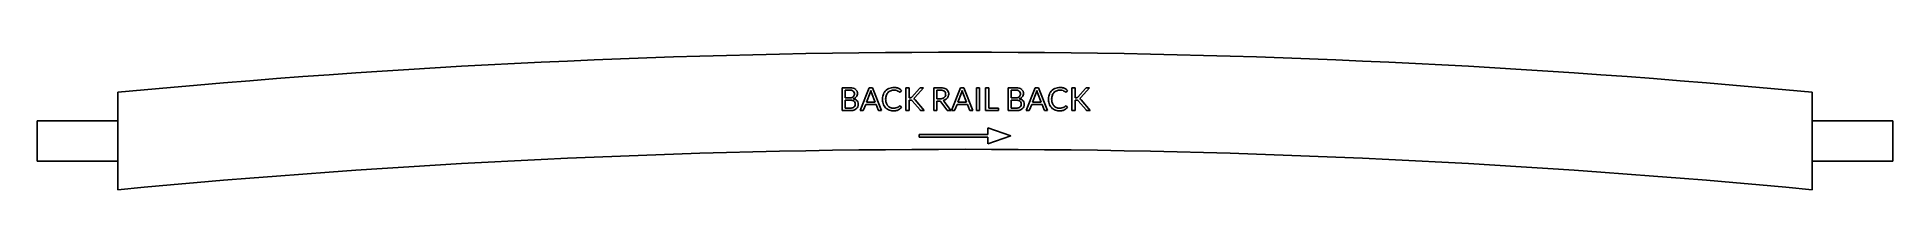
# Model space of a CAD drawing. Header units: millimetres. Extents: x 0 to 460, y 0 to 34.
import ezdxf

# ---------------------------------------------------------------- set-up
doc = ezdxf.new("R2010")
doc.units = ezdxf.units.MM
for name, color, linetype in [('LABEL', 7, 'Continuous'), ('OUTLINE', 7, 'Continuous'), ('POCKET_D7_5', 7, 'Continuous')]:
    doc.layers.add(name, color=color, linetype=linetype)

msp = doc.modelspace()

# ---------------------------------------------------------------- linework, layer by layer
at = {"layer": 'LABEL'}
for p, q in [((199.55, 19.56), (199.55, 25.23)), ((199.55, 25.23), (201.35, 25.23)), ((201.35, 24.63), (200.31, 24.63)), ((200.31, 24.63), (200.31, 22.69)), ((204.02, 19.56), (206.28, 25.23)), ((206.5, 23.97), (205.61, 21.67)), ((206.28, 25.23), (207.06, 25.23)), ((206.67, 24.51), (206.5, 23.97)), ((206.84, 23.97), (206.67, 24.51)), ((207.73, 21.67), (206.84, 23.97)), ((207.06, 25.23), (209.33, 19.56)), ((214.27, 24.57), (214.02, 24.22)), ((215.37, 19.56), (215.37, 25.23)), ((215.37, 25.23), (216.14, 25.23)), ((216.14, 25.23), (216.14, 22.75)), ((216.83, 22.91), (218.72, 25.05)), ((219.75, 25.23), (217.59, 22.79)), ((219.09, 25.23), (219.75, 25.23)), ((222.28, 19.56), (222.28, 25.23)), ((222.28, 25.23), (223.89, 25.23)), ((223.89, 24.63), (223.05, 24.63)), ((223.05, 24.63), (223.05, 22.49)), ((226.65, 19.56), (228.92, 25.23)), ((229.14, 23.97), (228.25, 21.67)), ((228.92, 25.23), (229.7, 25.23)), ((229.3, 24.51), (229.14, 23.97)), ((229.47, 23.97), (229.3, 24.51)), ((230.36, 21.67), (229.47, 23.97)), ((229.7, 25.23), (231.96, 19.56)), ((232.82, 19.56), (232.82, 25.23)), ((232.82, 25.23), (233.59, 25.23)), ((233.59, 25.23), (233.59, 19.56)), ((235.11, 19.56), (235.11, 25.23)), ((235.11, 25.23), (235.87, 25.23)), ((235.87, 25.23), (235.87, 20.21)), ((240.7, 19.56), (240.7, 25.23)), ((240.7, 25.23), (242.5, 25.23)), ((242.5, 24.63), (241.46, 24.63)), ((241.46, 24.63), (241.46, 22.69)), ((245.17, 19.56), (247.43, 25.23)), ((247.65, 23.97), (246.76, 21.67)), ((247.43, 25.23), (248.21, 25.23)), ((247.82, 24.51), (247.65, 23.97)), ((247.99, 23.97), (247.82, 24.51)), ((248.88, 21.67), (247.99, 23.97)), ((248.21, 25.23), (250.48, 19.56)), ((255.42, 24.57), (255.17, 24.22)), ((256.52, 19.56), (256.52, 25.23)), ((256.52, 25.23), (257.29, 25.23)), ((257.29, 25.23), (257.29, 22.75)), ((257.98, 22.91), (259.87, 25.05)), ((260.9, 25.23), (258.74, 22.79)), ((260.24, 25.23), (260.9, 25.23)), ((201.55, 19.56), (199.55, 19.56)), ((200.31, 22.69), (201.33, 22.69)), ((200.31, 22.15), (200.31, 20.17)), ((201.54, 22.15), (200.31, 22.15)), ((200.31, 20.17), (201.54, 20.17)), ((204.61, 19.56), (204.02, 19.56)), ((205.4, 21.11), (204.87, 19.75)), ((207.94, 21.11), (205.4, 21.11)), ((205.61, 21.67), (207.73, 21.67)), ((208.47, 19.75), (207.94, 21.11)), ((209.33, 19.56), (208.73, 19.56)), ((213.98, 20.68), (214.29, 20.36)), ((216.14, 19.56), (215.37, 19.56)), ((216.14, 22.75), (216.42, 22.75)), ((216.48, 22.16), (216.14, 22.16)), ((216.14, 22.16), (216.14, 19.56)), ((218.88, 19.73), (216.93, 21.98)), ((217.64, 22.25), (219.9, 19.56)), ((219.9, 19.56), (219.23, 19.56)), ((223.05, 19.56), (222.28, 19.56)), ((223.05, 22.49), (223.85, 22.49)), ((223.05, 21.93), (223.05, 19.56)), ((223.63, 21.93), (223.05, 21.93)), ((225.48, 19.73), (224.01, 21.75)), ((224.82, 21.81), (226.47, 19.56)), ((226.47, 19.56), (225.79, 19.56)), ((227.24, 19.56), (226.65, 19.56)), ((228.03, 21.11), (227.5, 19.75)), ((230.58, 21.11), (228.03, 21.11)), ((228.25, 21.67), (230.36, 21.67)), ((231.11, 19.75), (230.58, 21.11)), ((231.96, 19.56), (231.37, 19.56)), ((233.59, 19.56), (232.82, 19.56)), ((238.32, 19.56), (235.11, 19.56)), ((235.87, 20.21), (238.32, 20.21)), ((238.32, 20.21), (238.32, 19.56)), ((242.7, 19.56), (240.7, 19.56)), ((241.46, 22.69), (242.48, 22.69)), ((241.46, 22.15), (241.46, 20.17)), ((242.69, 22.15), (241.46, 22.15)), ((241.46, 20.17), (242.69, 20.17)), ((245.76, 19.56), (245.17, 19.56)), ((246.55, 21.11), (246.02, 19.75)), ((249.09, 21.11), (246.55, 21.11)), ((246.76, 21.67), (248.88, 21.67)), ((249.62, 19.75), (249.09, 21.11)), ((250.48, 19.56), (249.88, 19.56)), ((255.13, 20.68), (255.43, 20.36)), ((257.29, 19.56), (256.52, 19.56)), ((257.29, 22.75), (257.57, 22.75)), ((257.63, 22.16), (257.29, 22.16)), ((257.29, 22.16), (257.29, 19.56)), ((260.03, 19.73), (258.08, 21.98)), ((258.79, 22.25), (261.05, 19.56)), ((261.05, 19.56), (260.38, 19.56)), ((241.33, 13.33), (235.67, 15.31)), ((235.67, 15.31), (235.67, 13.67)), ((235.67, 13.67), (218.67, 13.67)), ((218.67, 13.67), (218.67, 12.99)), ((218.67, 12.99), (235.67, 12.99)), ((235.67, 11.35), (241.33, 13.33)), ((235.67, 12.99), (235.67, 11.35))]:
    msp.add_line(p, q, dxfattribs=at)
for centre, radius, start, end in [((201.35, 20.74), 4.49, 81.8417, 90), ((201.35, 21.3), 3.33, 88.682, 90), ((201.36, 21.71), 2.91, 87.1758, 88.682), ((201.39, 22.16), 2.47, 78.6714, 87.1758), ((201.66, 23.53), 1.07, 59.1704, 78.6714), ((201.69, 23.07), 2.13, 64.7637, 81.8417), ((201.76, 23.58), 0.809, 302.5646, 330.3633), ((201.83, 23.82), 0.726, 19.4399, 59.1704), ((201.66, 23.64), 0.926, 330.3633, 354.7682), ((201.39, 23.67), 1.2, 354.7682, 19.4399), ((201.99, 23.71), 1.43, 46.3903, 64.7637), ((202.06, 23.8), 1.3, 307.3133, 330.3711), ((202.2, 23.93), 1.12, 22.9993, 46.3903), ((202.16, 23.74), 1.19, 330.3711, 355.4644), ((201.89, 23.8), 1.46, 8.4877, 22.9993), ((201.73, 23.78), 1.63, 355.4644, 8.4877), ((213.13, 22.38), 3.58, 163.6034, 182.2113), ((212.23, 22.64), 2.65, 138.6054, 163.6034), ((212.17, 22.69), 2.57, 107.0285, 138.6054), ((213.2, 22.4), 2.87, 160.1982, 180), ((212.28, 22.73), 1.89, 130.5154, 160.1982), ((212.25, 22.76), 1.85, 104.4873, 130.5154), ((212.4, 21.93), 3.36, 82.6107, 107.0285), ((212.41, 22.12), 2.51, 85.1944, 104.4873), ((212.46, 22.62), 2.01, 70.0125, 85.1944), ((212.52, 22.8), 2.49, 63.9551, 82.6107), ((212.45, 22.6), 2.03, 55.008, 70.0125), ((212.43, 22.62), 2.69, 46.6555, 63.9551), ((212, 21.96), 2.81, 52.6679, 55.008), ((213.92, 24.48), 0.356, 232.6679, 250.9423), ((213.86, 24.3), 0.172, 250.9423, 292.3866), ((213.84, 24.35), 0.222, 292.3866, 325.008), ((219.21, 24.62), 0.65, 122.1665, 138.6522), ((219.07, 24.84), 0.392, 95.1501, 122.1665), ((219.09, 24.61), 0.617, 92.3432, 95.1501), ((219.09, 24.49), 0.74, 90, 92.3432), ((223.89, 20.61), 4.62, 82.947, 90), ((223.89, 21.33), 3.3, 88.6084, 90), ((223.9, 21.72), 2.91, 87.0316, 88.6084), ((223.92, 22.23), 2.4, 76.3811, 87.0316), ((224.16, 22.78), 2.43, 69.5917, 82.947), ((224.24, 23.53), 1.05, 52.4314, 76.3811), ((224.23, 23.52), 0.965, 304.296, 330.9748), ((224.39, 23.73), 0.802, 17.5435, 52.4314), ((224.41, 23.48), 1.69, 49.8711, 69.5917), ((224.13, 23.58), 1.09, 330.9748, 354.7841), ((223.96, 23.6), 1.25, 354.7841, 17.5435), ((224.71, 23.84), 1.22, 22.8685, 49.8711), ((224.47, 23.62), 1.49, 323.7757, 350.4069), ((224.39, 23.7), 1.57, 5.3808, 22.8685), ((224.13, 23.68), 1.84, 350.4069, 5.3808), ((242.5, 20.74), 4.49, 81.8417, 90), ((242.5, 21.3), 3.33, 88.682, 90), ((242.51, 21.71), 2.91, 87.1758, 88.682), ((242.54, 22.16), 2.47, 78.6714, 87.1758), ((242.81, 23.53), 1.07, 59.1704, 78.6714), ((242.84, 23.07), 2.13, 64.7637, 81.8417), ((242.91, 23.58), 0.809, 302.5646, 330.3633), ((242.98, 23.82), 0.726, 19.4399, 59.1704), ((242.81, 23.64), 0.926, 330.3633, 354.7682), ((242.54, 23.67), 1.2, 354.7682, 19.4399), ((243.14, 23.71), 1.43, 46.3903, 64.7637), ((243.21, 23.8), 1.3, 307.3133, 330.3711), ((243.35, 23.93), 1.12, 22.9993, 46.3903), ((243.31, 23.74), 1.19, 330.3711, 355.4644), ((243.04, 23.8), 1.46, 8.4877, 22.9993), ((242.88, 23.78), 1.63, 355.4644, 8.4877), ((254.28, 22.38), 3.58, 163.6034, 182.2113), ((253.38, 22.64), 2.65, 138.6054, 163.6034), ((253.32, 22.69), 2.57, 107.0285, 138.6054), ((254.35, 22.4), 2.87, 160.1982, 180), ((253.42, 22.73), 1.89, 130.5154, 160.1982), ((253.4, 22.76), 1.85, 104.4873, 130.5154), ((253.55, 21.93), 3.36, 82.6107, 107.0285), ((253.56, 22.12), 2.51, 85.1944, 104.4873), ((253.61, 22.62), 2.01, 70.0125, 85.1944), ((253.66, 22.8), 2.49, 63.9551, 82.6107), ((253.6, 22.6), 2.03, 55.008, 70.0125), ((253.58, 22.62), 2.69, 46.6555, 63.9551), ((253.15, 21.96), 2.81, 52.6679, 55.008), ((255.07, 24.48), 0.356, 232.6679, 250.9423), ((255.01, 24.3), 0.172, 250.9423, 292.3866), ((254.99, 24.35), 0.222, 292.3866, 325.008), ((260.36, 24.62), 0.65, 122.1665, 138.6522), ((260.22, 24.84), 0.392, 95.1501, 122.1665), ((260.24, 24.61), 0.617, 92.3432, 95.1501), ((260.24, 24.49), 0.74, 90, 92.3432), ((201.33, 25.11), 2.42, 270, 280.803), ((201.54, 19.38), 2.77, 83.0214, 90), ((201.54, 22.49), 2.32, 270, 281.3272), ((201.55, 22.87), 3.31, 270, 280.637), ((201.56, 23.91), 1.19, 280.803, 302.5646), ((201.7, 20.7), 1.44, 69.65, 83.0214), ((201.78, 21.3), 1.1, 281.3272, 304.992), ((201.79, 21.62), 2.03, 280.637, 297.8556), ((201.87, 21.16), 0.95, 42.5532, 69.65), ((201.66, 24.51), 2.12, 287.1619, 295.7234), ((201.79, 19.95), 2.58, 65.7699, 78.8305), ((201.92, 21.1), 0.856, 304.992, 342.6274), ((201.97, 21.25), 0.815, 11.1713, 42.5532), ((201.9, 24), 1.56, 295.7234, 307.3133), ((201.64, 21.18), 1.15, 342.6274, 11.1713), ((202.01, 21.19), 1.55, 297.8556, 322.2407), ((202.35, 21.2), 1.21, 38.3426, 65.7699), ((202.11, 21.12), 1.43, 322.2407, 348.5905), ((202.44, 21.27), 1.1, 8.059, 38.3426), ((201.81, 21.18), 1.73, 348.5905, 8.059), ((204.61, 19.84), 0.274, 270, 305.2885), ((204.6, 19.85), 0.29, 305.2885, 338.7495), ((208.75, 19.86), 0.297, 201.8014, 234.4821), ((208.73, 19.84), 0.272, 234.4821, 270), ((213, 22.37), 3.46, 182.2113, 203.0097), ((212.08, 21.98), 2.46, 203.0097, 231.9999), ((213.38, 22.4), 3.05, 180, 195.8795), ((212.41, 22.12), 2.04, 195.8795, 219.4495), ((212.09, 21.99), 2.46, 231.9999, 258.5386), ((212.18, 21.93), 1.75, 219.4495, 246.5298), ((212.29, 22.19), 2.03, 246.5298, 270), ((212.28, 22.94), 3.44, 258.5386, 277.7196), ((212.29, 23.25), 3.09, 270, 281.19), ((212.4, 22.08), 2.57, 277.7196, 297.6422), ((212.59, 21.75), 1.56, 281.19, 303.1579), ((212.23, 22.3), 2.21, 303.1579, 308.0497), ((211.82, 22.82), 2.87, 308.0497, 311.8202), ((212.49, 21.91), 2.37, 297.6422, 319.2142), ((213.89, 20.5), 0.234, 101.7288, 131.4237), ((213.88, 20.59), 0.143, 54.6599, 101.7288), ((213.85, 20.55), 0.19, 49.4106, 54.6599), ((213.83, 20.52), 0.226, 45, 49.4106), ((216.42, 23.48), 0.728, 270, 285.7447), ((216.48, 20.49), 1.67, 87.241, 90), ((216.53, 21.37), 0.785, 81.3844, 87.241), ((216.51, 23.17), 0.406, 285.7447, 313.5768), ((216.59, 21.78), 0.373, 55.6068, 81.3844), ((216.39, 23.29), 0.577, 313.5768, 316.4685), ((216.38, 21.47), 0.743, 42.5104, 55.6068), ((216.33, 23.35), 0.661, 316.4685, 318.9909), ((216.98, 23.16), 0.69, 295.4633, 312.3068), ((217.1, 22), 0.563, 48.3576, 72.1811), ((215.95, 24.28), 2.21, 312.3068, 317.6026), ((216.34, 21.14), 1.71, 40.4261, 48.3576), ((220.14, 20.84), 1.68, 221.6335, 223.2118), ((219.99, 20.71), 1.48, 223.2118, 225), ((219.15, 19.86), 0.289, 225, 255.3202), ((219.23, 20.17), 0.607, 255.3202, 270), ((223.63, 20.83), 1.1, 86.3823, 90), ((223.66, 21.3), 0.631, 80.0738, 86.3823), ((223.71, 21.59), 0.33, 53.7588, 80.0738), ((223.85, 24.81), 2.32, 270, 282.0517), ((223.63, 21.48), 0.475, 35.3112, 53.7588), ((224.08, 23.76), 1.25, 282.0517, 304.296), ((224.01, 24.48), 2.49, 282.8937, 290.1511), ((224.21, 21.45), 0.703, 45.405, 59.7436), ((224.02, 21.26), 0.971, 34.992, 45.405), ((224.2, 23.96), 1.94, 290.1511, 299.4615), ((224.35, 23.71), 1.64, 299.4615, 323.7757), ((225.76, 19.89), 0.322, 211.373, 243.654), ((225.79, 19.96), 0.398, 243.654, 270), ((227.24, 19.84), 0.274, 270, 305.2885), ((227.23, 19.85), 0.29, 305.2885, 338.7495), ((231.38, 19.86), 0.297, 201.8014, 234.4821), ((231.37, 19.84), 0.272, 234.4821, 270), ((242.48, 25.11), 2.42, 270, 280.803), ((242.69, 19.38), 2.77, 83.0214, 90), ((242.69, 22.49), 2.32, 270, 281.3272), ((242.7, 22.87), 3.31, 270, 280.637), ((242.71, 23.91), 1.19, 280.803, 302.5646), ((242.85, 20.7), 1.44, 69.65, 83.0214), ((242.93, 21.3), 1.1, 281.3272, 304.992), ((242.94, 21.62), 2.03, 280.637, 297.8556), ((243.02, 21.16), 0.95, 42.5532, 69.65), ((242.81, 24.51), 2.12, 287.1619, 295.7234), ((242.94, 19.95), 2.58, 65.7699, 78.8305), ((243.07, 21.1), 0.856, 304.992, 342.6274), ((243.12, 21.25), 0.815, 11.1713, 42.5532), ((243.05, 24), 1.56, 295.7234, 307.3133), ((242.79, 21.18), 1.15, 342.6274, 11.1713), ((243.16, 21.19), 1.55, 297.8556, 322.2407), ((243.5, 21.2), 1.21, 38.3426, 65.7699), ((243.26, 21.12), 1.43, 322.2407, 348.5905), ((243.59, 21.27), 1.1, 8.059, 38.3426), ((242.96, 21.18), 1.73, 348.5905, 8.059), ((245.76, 19.84), 0.274, 270, 305.2885), ((245.75, 19.85), 0.29, 305.2885, 338.7495), ((249.9, 19.86), 0.297, 201.8014, 234.4821), ((249.88, 19.84), 0.272, 234.4821, 270), ((254.15, 22.37), 3.46, 182.2113, 203.0097), ((253.23, 21.98), 2.46, 203.0097, 231.9999), ((254.53, 22.4), 3.05, 180, 195.8795), ((253.56, 22.12), 2.04, 195.8795, 219.4495), ((253.23, 21.99), 2.46, 231.9999, 258.5386), ((253.33, 21.93), 1.75, 219.4495, 246.5298), ((253.44, 22.19), 2.03, 246.5298, 270), ((253.43, 22.94), 3.44, 258.5386, 277.7196), ((253.44, 23.25), 3.09, 270, 281.19), ((253.54, 22.08), 2.57, 277.7196, 297.6422), ((253.74, 21.75), 1.56, 281.19, 303.1579), ((253.38, 22.3), 2.21, 303.1579, 308.0497), ((252.97, 22.82), 2.87, 308.0497, 311.8202), ((253.64, 21.91), 2.37, 297.6422, 319.2142), ((255.04, 20.5), 0.234, 101.7288, 131.4237), ((255.03, 20.59), 0.143, 54.6599, 101.7288), ((255, 20.55), 0.19, 49.4106, 54.6599), ((254.97, 20.52), 0.226, 45, 49.4106), ((257.57, 23.48), 0.728, 270, 285.7447), ((257.63, 20.49), 1.67, 87.241, 90), ((257.68, 21.37), 0.785, 81.3844, 87.241), ((257.66, 23.17), 0.406, 285.7447, 313.5768), ((257.74, 21.78), 0.373, 55.6068, 81.3844), ((257.54, 23.29), 0.577, 313.5768, 316.4685), ((257.53, 21.47), 0.743, 42.5104, 55.6068), ((257.48, 23.35), 0.661, 316.4685, 318.9909), ((258.13, 23.16), 0.69, 295.4633, 312.3068), ((258.25, 22), 0.563, 48.3576, 72.1811), ((257.1, 24.28), 2.21, 312.3068, 317.6026), ((257.49, 21.14), 1.71, 40.4261, 48.3576), ((261.29, 20.84), 1.68, 221.6335, 223.2118), ((261.14, 20.71), 1.48, 223.2118, 225), ((260.3, 19.86), 0.289, 225, 255.3202), ((260.38, 20.17), 0.607, 255.3202, 270)]:
    msp.add_arc(centre, radius, start, end, dxfattribs=at)
at = {"layer": 'OUTLINE'}
for p, q in [((20, 24.11), (20, 17.05)), ((440, 17.05), (440, 24.11)), ((20, 17.05), (0, 17.05)), ((0, 17.05), (0, 7.05)), ((460, 17.05), (440, 17.05)), ((460, 7.05), (460, 17.05)), ((0, 7.05), (20, 7.05)), ((20, 7.05), (20, 0)), ((440, 0), (440, 7.05)), ((440, 7.05), (460, 7.05))]:
    msp.add_line(p, q, dxfattribs=at)
for radius, start, end in [(2234, 84.60613, 95.39387), (2210, 84.54738, 95.45262)]:
    msp.add_arc((230, -2200), radius, start, end, dxfattribs=at)
at = {"layer": 'POCKET_D7_5'}
for p, q in [((20, 17.05), (0, 17.05)), ((0, 17.05), (0, 7.05)), ((20, 7.05), (20, 17.05)), ((460, 17.05), (440, 17.05)), ((440, 17.05), (440, 7.05)), ((460, 7.05), (460, 17.05)), ((0, 7.05), (20, 7.05)), ((440, 7.05), (460, 7.05))]:
    msp.add_line(p, q, dxfattribs=at)

doc.saveas('drawing.dxf')
